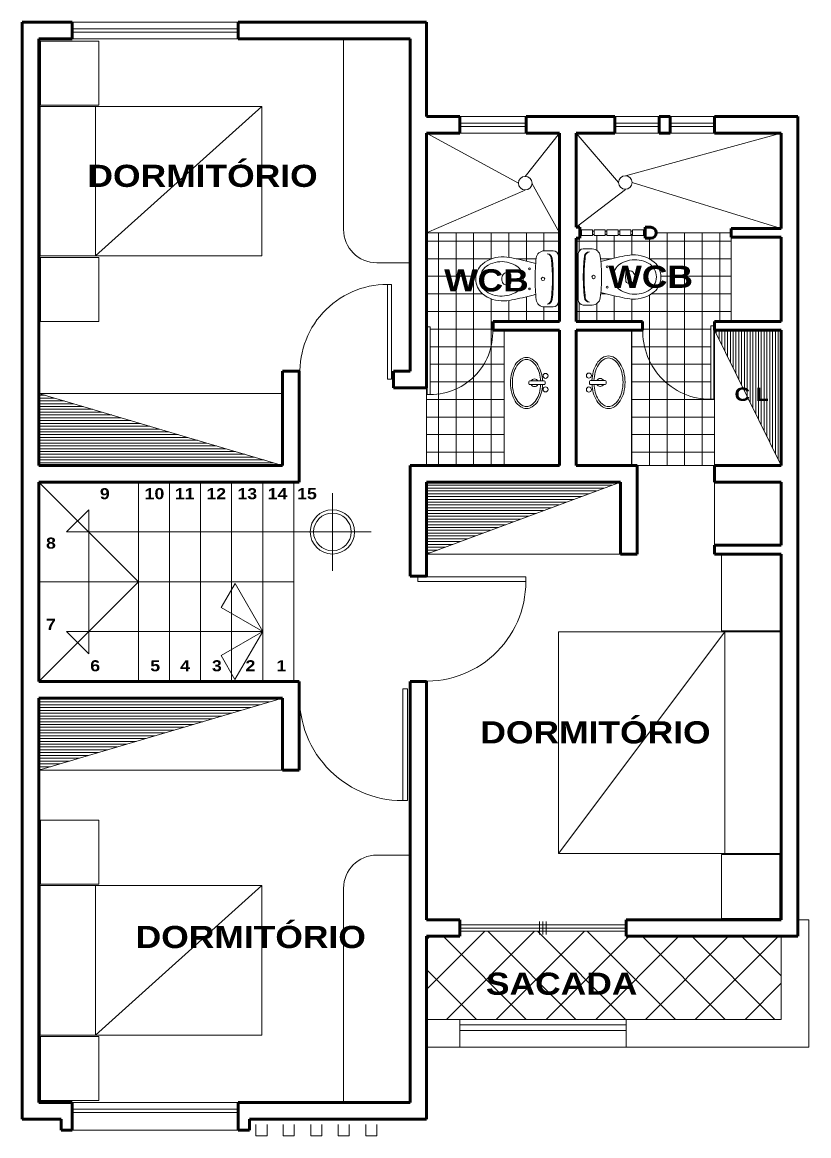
# Model space of a CAD drawing. Header units: metres. Extents: x 3.6 to 34.8, y 2.3 to 26.8.
# Drawn here: x 14.65 to 21.75, y 14.9 to 24.95 of the extents above; entities that cross this region are included whole.
import ezdxf

# ---------------------------------------------------------------- set-up
doc = ezdxf.new("R2010")
doc.units = ezdxf.units.M
doc.linetypes.add('DASHED2', pattern=[9.525, 6.35, -3.175])
doc.layers.get('0').update_dxf_attribs({"plot": 0})
for name, color, linetype, lineweight in [('0.05', 132, 'Continuous', 5), ('0.13', 191, 'Continuous', 9), ('0.18', 141, 'Continuous', 18), ('0.18 proy', 141, 'DASHED2', 18), ('0.30', 41, 'Continuous', 30), ('0.80', 21, 'Continuous', 80)]:
    doc.layers.add(name, color=color, linetype=linetype, lineweight=lineweight)
doc.styles.add('acotacion', font='', dxfattribs={"height": 0.12})
doc.styles.get("Standard").update_dxf_attribs({"font": '', "height": 0.2})
doc.styles.get('acotacion').set_extended_font_data('Arial Black')
doc.styles.get('Standard').set_extended_font_data('Arial Black')
pattern_1 = [(0, (1.103077, 9.798153), (9e-18, 0.0254), [])]

# ---------------------------------------------------------------- blocks, each defined once
blk = doc.blocks.new('A$C64141625')
at = {"layer": '0.18'}
for p, q in [((0.04, 0.655), (0.2225, 0.655)), ((0.405, 0.655), (0.2225, 0.655)), ((0, 0.615), (0, 0.5434)), ((0.2225, 0.615), (0.2114, 0.615)), ((0.2225, 0.615), (0.2336, 0.615)), ((0.445, 0.615), (0.445, 0.5434)), ((0.1745, 0.242), (0.1745, 0.2621)), ((0.2705, 0.242), (0.2705, 0.2621))]:
    blk.add_line(p, q, dxfattribs=at)
for centre, radius in [((0.2225, 0.533), 0.0135), ((0.2225, 0.533), 0.0135), ((0.1425, 0.425), 0.0075), ((0.3025, 0.425), 0.0075)]:
    blk.add_circle(centre, radius, dxfattribs=at)
for centre, radius, start, end in [((0.04, 0.615), 0.04, 90, 180), ((0.405, 0.615), 0.04, 0, 90), ((0.064, 0.5434), 0.064, 180, 263.20695), ((0.063, 0.5663), 0.04, 96.27189, 180), ((0.0624, 0.5591), 0.04, 96.21414, 169.75716), ((0.2225, -0.885), 1.493, 90, 96.33055), ((0.2225, -0.885), 1.5, 90, 96.27189), ((0.2225, -0.885), 1.5, 83.72811, 90), ((0.2225, -0.885), 1.493, 83.66945, 90), ((0.382, 0.5663), 0.04, 0, 83.72811), ((0.3826, 0.5591), 0.04, 10.24284, 83.78586), ((0.381, 0.5434), 0.064, 276.79305, 0), ((0.2225, 1.874), 1.404, 263.20695, 270), ((2.5087, -0.1946), 2.5, 164.45601, 168.42561), ((0.2225, 1.874), 1.404, 270, 276.79305), ((-2.0637, -0.1946), 2.5, 11.57439, 15.54399), ((0.2155, 0.259), 0.1156, 96.24191, 152.59732), ((0.2225, 0.195), 0.18, 90, 96.24191), ((0.2225, 0.195), 0.18, 83.75809, 90), ((0.2295, 0.259), 0.1156, 27.40268, 83.75809), ((0.6457, 0.1793), 0.6, 167.70933, 175.6206), ((0.3348, 0.1972), 0.25, 152.59732, 168.38048), ((0.1895, 0.2621), 0.015, 96.64916, 180), ((0.2225, -0.021), 0.3, 90, 96.64916), ((0.2225, -0.021), 0.3, 83.35084, 90), ((0.2555, 0.2621), 0.015, 0, 83.35084), ((0.1102, 0.1972), 0.25, 11.61952, 27.40268), ((-0.2007, 0.1793), 0.6, 4.3794, 12.29067), ((0.3073, 0.2146), 0.26, 177.69717, 218.71313), ((0.3015, 0.204), 0.216, 168.38048, 209.11615), ((0.2045, 0.242), 0.03, 180, 233.1301), ((0.2225, 0.266), 0.06, 233.1301, 270), ((0.2225, 0.266), 0.06, 270, 306.8699), ((0.2405, 0.242), 0.03, 306.8699, 0), ((0.1435, 0.204), 0.216, 330.88385, 11.61952), ((0.1377, 0.2146), 0.26, 321.28687, 2.30283), ((0.2225, 0.16), 0.1256, 209.11615, 270), ((0.2225, 0.16), 0.1256, 270, 330.88385), ((0.2225, 0.16), 0.16, 222.43623, 270), ((0.2225, 0.16), 0.16, 270, 317.56377)]:
    blk.add_arc(centre, radius, start, end, dxfattribs=at)
blk = doc.blocks.new('A$C75D70F53')
at = {"layer": '0.18'}
for p, q in [((0.2149, 0.165), (0.2149, 0.0355)), ((0.2401, 0.1737), (0.2236, 0.1737)), ((0.2488, 0.0355), (0.2488, 0.165)), ((0.2236, 0.0268), (0.2401, 0.0268))]:
    blk.add_line(p, q, dxfattribs=at)
for points in [[(0.2488, 0.0495, 0.050781), (0.3216, 0.0608, 0.076871), (0.3923, 0.0914, 0.107155), (0.4443, 0.1423, 0.146462), (0.4597, 0.1938, 0.146462), (0.4443, 0.2453, 0.107155), (0.3923, 0.2962, 0.076871), (0.3216, 0.3268, 0.063889), (0.2298, 0.3386, 0.063889), (0.138, 0.3268, 0.076871), (0.0673, 0.2962, 0.107155), (0.0154, 0.2453, 0.146462), (0, 0.1938, 0.146462), (0.0154, 0.1423, 0.107155), (0.0673, 0.0914, 0.076871), (0.138, 0.0608, 0.053581), (0.2149, 0.0493, 0.063889)], [(0.2479, 0.0669, 0.050781), (0.3172, 0.0777, 0.076871), (0.3831, 0.1062, 0.107155), (0.4297, 0.1519, 0.146462), (0.4423, 0.1938, 0.146462), (0.4297, 0.2357, 0.107155), (0.3831, 0.2814, 0.076871), (0.3172, 0.3099, 0.063889), (0.2298, 0.3212, 0.063889), (0.1424, 0.3099, 0.076871), (0.0766, 0.2814, 0.107155), (0.0299, 0.2357, 0.146462), (0.0174, 0.1938, 0.146462), (0.0299, 0.1519, 0.107155), (0.0766, 0.1062, 0.076871), (0.1424, 0.0777, 0.053581), (0.2156, 0.0667, 0.053581)]]:
    blk.add_lwpolyline(points, format="xyb", dxfattribs=at)
for centre in [(0.1716, 0.0226), (0.2936, 0.0226)]:
    blk.add_circle(centre, 0.0226, dxfattribs=at)
for centre, radius, start, end in [((0.2319, 0.1218), 0.0348, 119.1764, 240.8236), ((0.2236, 0.165), 0.0087, 90, 180), ((0.2401, 0.165), 0.0087, 0, 90), ((0.2319, 0.1218), 0.0348, 299.1764, 60.8236), ((0.2236, 0.0355), 0.0087, 180, 270), ((0.2401, 0.0355), 0.0087, 270, 0)]:
    blk.add_arc(centre, radius, start, end, dxfattribs=at)
blk = doc.blocks.new('A$C37CA439D')
at = {"layer": '0.18', "linetype": 'Continuous'}
for p, q in [((1.5, 2), (0, 0)), ((0, 2), (0, 0)), ((0, 2), (2, 2)), ((1.5, 0), (1.5, 2)), ((2, 0), (2, 2)), ((0, 0), (2, 0))]:
    blk.add_line(p, q, dxfattribs=at)
blk = doc.blocks.new('A$C459E00F5')
at = {"layer": '0.18', "linetype": 'Continuous'}
for p, q in [((0, 0), (0, 2)), ((1.35, 2), (0, 2)), ((1.35, 0), (1.35, 2)), ((0, 1.5), (1.35, 0)), ((1.35, 1.5), (0, 1.5)), ((0, 0), (1.35, 0))]:
    blk.add_line(p, q, dxfattribs=at)
blk = doc.blocks.new('A$C716976C6')
at = {"layer": '0.13', "ltscale": 0.05}
for p, q in [((0.35, 0.7), (0.35, 0)), ((0.35, 0.35), (0, 0.35)), ((0.35, 0.35), (0.7, 0.35))]:
    blk.add_line(p, q, dxfattribs=at)
for radius in [0.2, 0.17]:
    blk.add_circle((0.35, 0.35), radius, dxfattribs=at)
blk = doc.blocks.new('A$C3F5E6EFC')
at = {"layer": '0.13', "ltscale": 0.05}
for p, q in [((0, 0.25), (0.217, 0.375)), ((0.433, 0), (0.217, 0.375)), ((0.433, 0), (0.65, 0.375)), ((0.866, 0.25), (0.65, 0.375)), ((0.433, 0), (0, 0.25)), ((0.433, 0), (0.866, 0.25))]:
    blk.add_line(p, q, dxfattribs=at)

msp = doc.modelspace()

# ---------------------------------------------------------------- hatches: boundary and pattern name
at = {"layer": '0.05', "ltscale": 0.01}
h = msp.add_hatch(dxfattribs=at)
h.set_pattern_fill('NET,_O', color=256, scale=0.05)
h.set_pattern_definition([(0, (1.10308, 9.79815), (0, 0.15875), []), (90, (1.10308, 9.79815), (-0.15875, 1e-17), [])])
h.paths.add_polyline_path([(18.9, 22.25), (19.5, 22.25), (19.5, 23.05), (18.3, 23.05), (18.3, 21.65), (18.3, 20.95), (19, 20.95), (19, 22.17), (18.9, 22.17)])
h.paths.add_polyline_path([(18.803, 22.499, -0.210568), (18.744, 22.634, -0.210568), (18.803, 22.768, -0.180901), (19, 22.833, -0.034533), (19.093, 22.819, -0.017322), (19.285, 22.773, -0.007818), (19.29, 22.823, -0.379899), (19.362, 22.887), (19.444, 22.887, -0.414214), (19.489, 22.841), (19.489, 22.634), (19.489, 22.426, -0.414214), (19.444, 22.381), (19.362, 22.381, -0.379899), (19.29, 22.445, -0.007818), (19.285, 22.495, -0.017322), (19.093, 22.448, -0.034533), (19, 22.435, -0.180901)], flags=16)
h.paths.add_polyline_path([(18.857, 22.509, -0.272087), (18.783, 22.634, -0.272087), (18.857, 22.759, -0.179639), (19.026, 22.785, -0.068976), (19.099, 22.759, -0.250976), (19.17, 22.656, -0.027242), (19.171, 22.634, -0.027242), (19.17, 22.612, -0.250976), (19.099, 22.509, -0.068976), (19.026, 22.483, -0.179639)], flags=0)
h.paths.add_polyline_path([(18.992, 22.593, -0.162278), (18.978, 22.634, -0.162278), (18.992, 22.675, -0.236068), (19.019, 22.688), (19.042, 22.688, -0.380618), (19.059, 22.673, -0.029021), (19.062, 22.634, -0.029021), (19.059, 22.594, -0.380618), (19.042, 22.579), (19.019, 22.579, -0.236068)], flags=0)
h.paths.add_polyline_path([(18.333, 22.201), (18.333, 21.59), (18.306, 21.59), (18.306, 22.201)], flags=16)
h.paths.add_polyline_path([(19.236, 22.543, -1), (19.219, 22.543, -1)], flags=0)
h.paths.add_polyline_path([(19.388, 22.407, 0.331281), (19.426, 22.446, 0.027629), (19.436, 22.634, 0.027629), (19.426, 22.821, 0.331281), (19.388, 22.861, -0.382504), (19.434, 22.82, -0.027373), (19.444, 22.634, -0.027373), (19.434, 22.447, -0.382504)], flags=0)
h.paths.add_polyline_path([(19.219, 22.725, -1), (19.236, 22.725, -1)], flags=0)
h.paths.add_polyline_path([(19.335, 22.634, -1), (19.366, 22.634, -1)], flags=0)
h.paths.add_polyline_path([(20.15, 20.95), (20.2, 20.95), (20.9, 20.95), (20.9, 22.17), (20.9, 22.25), (21.05, 22.25), (21.05, 23.01), (21.05, 23.05), (20.373, 23.05, -0.414214), (20.323, 23), (20.273, 23), (20.273, 23.036), (20.258, 23.036), (20.258, 23.026), (20.158, 23.026), (20.158, 23.036), (20.143, 23.036), (20.143, 23.026), (20.043, 23.026), (20.043, 23.036), (20.028, 23.036), (20.028, 23.026), (19.928, 23.026), (19.928, 23.036), (19.913, 23.036), (19.913, 23.026), (19.813, 23.026), (19.813, 23.036), (19.798, 23.036), (19.798, 23.026), (19.698, 23.026), (19.698, 23.036), (19.683, 23.036), (19.683, 23), (19.65, 23), (19.65, 22.25), (20.25, 22.25), (20.25, 22.17), (20.15, 22.17)])
h.paths.add_polyline_path([(20.865, 22.21), (20.893, 22.21), (20.893, 21.547), (20.865, 21.547)], flags=16)
h.paths.add_polyline_path([(20.158, 22.452, -0.034533), (20.065, 22.465, -0.017322), (19.873, 22.511, -0.007818), (19.868, 22.462, -0.379899), (19.796, 22.398), (19.714, 22.398, -0.414214), (19.669, 22.443), (19.669, 22.651), (19.669, 22.858, -0.414214), (19.714, 22.904), (19.796, 22.904, -0.379899), (19.868, 22.84, -0.007818), (19.873, 22.79, -0.017322), (20.065, 22.836, -0.034533), (20.158, 22.85, -0.180901), (20.355, 22.785, -0.210568), (20.414, 22.651, -0.210568), (20.355, 22.516, -0.180901)], flags=16)
h.paths.add_polyline_path([(20.132, 22.5, -0.068976), (20.059, 22.526, -0.250976), (19.989, 22.628, -0.027242), (19.987, 22.651, -0.027242), (19.989, 22.673, -0.250976), (20.059, 22.775, -0.068976), (20.132, 22.802, -0.179639), (20.302, 22.776, -0.272087), (20.375, 22.651, -0.272087), (20.302, 22.526, -0.179639)], flags=0)
h.paths.add_polyline_path([(20.139, 22.596), (20.116, 22.596, -0.380618), (20.099, 22.611, -0.029021), (20.097, 22.651, -0.029021), (20.099, 22.69, -0.380618), (20.116, 22.705), (20.139, 22.705, -0.236068), (20.166, 22.692, -0.162278), (20.18, 22.651, -0.162278), (20.166, 22.61, -0.236068)], flags=0)
h.paths.add_polyline_path([(19.77, 22.424, -0.382504), (19.725, 22.464, -0.027373), (19.714, 22.651, -0.027373), (19.725, 22.837, -0.382504), (19.77, 22.878, 0.331281), (19.733, 22.838, 0.027629), (19.722, 22.651, 0.027629), (19.733, 22.463, 0.331281)], flags=0)
h.paths.add_polyline_path([(19.922, 22.56, -1), (19.939, 22.56, -1)], flags=0)
h.paths.add_polyline_path([(19.792, 22.651, -1), (19.823, 22.651, -1)], flags=0)
h = msp.add_hatch(dxfattribs=at)
h.set_pattern_fill('NET,_O', color=256, scale=0.1, angle=315)
h.set_pattern_definition([(315, (1.10308, 9.79815), (0.2245064, 0.2245064), []), (45, (1.10308, 9.79815), (-0.2245064, 0.2245064), [])])
h.paths.add_polyline_path([(21.5, 15.95), (21.5, 16.7), (20.1, 16.7), (20.1, 16.745), (18.6, 16.745), (18.6, 16.7), (18.3, 16.7), (18.3, 15.95)])
at = {"layer": '0.13', "ltscale": 0.01}
h = msp.add_hatch(dxfattribs=at)
h.set_pattern_fill('ANSI31', color=256, scale=0.008, angle=45, style=0)
h.set_pattern_definition([(90, (1.103077, 9.798153), (-0.0254, 5e-18), [])])
h.paths.add_polyline_path([(21.5, 20.95), (21.5, 22.17), (20.9, 22.17)])
h = msp.add_hatch(dxfattribs=at)
h.set_pattern_fill('ANSI31', color=256, scale=0.008, angle=315, style=0)
h.set_pattern_definition(pattern_1)
h.paths.add_polyline_path([(17, 20.95), (14.8, 21.6), (14.8, 20.95)])
h = msp.add_hatch(dxfattribs=at)
h.set_pattern_fill('ANSI31', color=256, scale=0.008, angle=315, style=0)
h.set_pattern_definition(pattern_1)
h.paths.add_polyline_path([(18.3, 20.8), (18.3, 20.15), (20.05, 20.8)])
h = msp.add_hatch(dxfattribs=at)
h.set_pattern_fill('ANSI31', color=256, scale=0.008, angle=315, style=0)
h.set_pattern_definition(pattern_1)
h.paths.add_polyline_path([(17, 18.85), (14.8, 18.85), (14.8, 18.2)])

# ---------------------------------------------------------------- linework, layer by layer
for p, q in [((15.25, 20.55), (15.05, 20.35)), ((15.25, 20.55), (15.25, 19.25)), ((15.05, 20.35), (17.1, 20.35)), ((15.05, 19.45), (16.82, 19.45)), ((15.25, 19.25), (15.05, 19.45))]:
    msp.add_line(p, q, dxfattribs=at)
at = {"layer": '0.13'}
for centre, radius, start, end in [((17.946, 21.794), 0.79, 89.976, 185.1673), ((20.864, 22.159), 0.612, 174.8327, 270.024), ((18.333, 22.154), 0.564, 269.976, 5.1673), ((18.297, 19.902), 0.899, 264.8327, 0.024), ((18.083, 18.855), 0.93, 174.8327, 270.024)]:
    msp.add_arc(centre, radius, start, end, dxfattribs=at)
at = {"layer": '0.18', "ltscale": 0.01}
for p, q in [((15.1, 24.95), (16.6, 24.95)), ((15.1, 24.89), (16.6, 24.89)), ((15.1, 24.86), (16.6, 24.86)), ((15.1, 24.8), (16.6, 24.8)), ((17.55, 24.8), (17.55, 23.08)), ((18.6, 24.1), (19.2, 24.1)), ((18.6, 24.04), (19.2, 24.04)), ((20, 24.1), (20.4, 24.1)), ((20, 24.04), (20.4, 24.04)), ((20.5, 24.1), (20.9, 24.1)), ((20.5, 24.04), (20.9, 24.04)), ((18.3, 23.95), (19.128, 23.498)), ((18.6, 24.01), (19.2, 24.01)), ((18.6, 23.95), (19.2, 23.95)), ((19.5, 23.95), (19.19, 23.559)), ((19.65, 23.95), (20.033, 23.504)), ((20, 24.01), (20.4, 24.01)), ((20, 23.95), (20.4, 23.95)), ((21.5, 23.95), (20.094, 23.565)), ((20.5, 24.01), (20.9, 24.01)), ((20.5, 23.95), (20.9, 23.95)), ((18.3, 23.05), (19.19, 23.436)), ((19.5, 23.05), (19.251, 23.498)), ((19.65, 23.1), (20.094, 23.442)), ((21.5, 23.09), (20.156, 23.504)), ((18.3, 23.05), (19.5, 23.05)), ((20.373, 23.05), (21.05, 23.05)), ((21.05, 23.01), (21.05, 22.25)), ((17.85, 22.78), (18.15, 22.78)), ((19, 20.95), (19, 22.17)), ((20.15, 20.95), (20.15, 22.17)), ((20.9, 20.95), (20.9, 22.17)), ((21.5, 20.95), (20.9, 22.17)), ((18.3, 21.65), (18.3, 20.95)), ((14.8, 21.6), (17, 21.6)), ((17, 20.95), (14.8, 21.6)), ((20.9, 20.95), (20.2, 20.95)), ((15.7, 19.9), (14.8, 20.8)), ((15.7, 20.8), (15.7, 19)), ((15.98, 20.8), (15.98, 19)), ((16.26, 20.8), (16.26, 19)), ((16.54, 20.8), (16.54, 19)), ((16.82, 20.8), (16.82, 19)), ((17.1, 19.9), (17.1, 20.8)), ((18.3, 20.15), (20.05, 20.8)), ((20.9, 20.8), (20.9, 20.23)), ((20.05, 20.15), (18.3, 20.15)), ((14.8, 19.9), (17.1, 19.9)), ((15.7, 19.9), (14.8, 19)), ((17.1, 19.9), (17.1, 19)), ((14.8, 18.2), (17, 18.85)), ((14.8, 18.2), (17, 18.2)), ((17.85, 17.433), (18.15, 17.433)), ((17.55, 17.133), (17.55, 15.2)), ((18.6, 16.805), (20.1, 16.805)), ((19.32, 16.715), (19.32, 16.835)), ((19.35, 16.715), (19.35, 16.835)), ((19.38, 16.715), (19.38, 16.835)), ((21.65, 16.85), (21.75, 16.85)), ((21.75, 16.85), (21.75, 15.7)), ((18.6, 16.775), (20.1, 16.775)), ((18.6, 16.745), (20.1, 16.745)), ((21.5, 16.7), (21.5, 15.95)), ((18.3, 15.95), (21.5, 15.95)), ((18.6, 15.95), (18.6, 15.7)), ((18.6, 15.9), (20.1, 15.9)), ((20.1, 15.95), (20.1, 15.7)), ((18.6, 15.85), (20.1, 15.85)), ((18.3, 15.7), (21.75, 15.7)), ((15.1, 15.2), (16.6, 15.2)), ((15.1, 15.14), (16.6, 15.14)), ((15.1, 15.11), (16.6, 15.11)), ((15.1, 14.95), (16.6, 14.95))]:
    msp.add_line(p, q, dxfattribs=at)
at = {"layer": '0.18'}
for p, q in [((19.698, 23.066), (19.683, 23.066)), ((19.698, 23.036), (19.683, 23.036)), ((19.698, 23.076), (19.698, 23.026)), ((19.798, 23.076), (19.698, 23.076)), ((19.798, 23.026), (19.698, 23.026)), ((19.798, 23.076), (19.798, 23.026)), ((19.813, 23.066), (19.798, 23.066)), ((19.813, 23.036), (19.798, 23.036)), ((19.813, 23.076), (19.813, 23.026)), ((19.913, 23.076), (19.813, 23.076)), ((19.913, 23.026), (19.813, 23.026)), ((19.913, 23.076), (19.913, 23.026)), ((19.928, 23.066), (19.913, 23.066)), ((19.928, 23.036), (19.913, 23.036)), ((20.028, 23.076), (19.928, 23.076)), ((19.928, 23.076), (19.928, 23.026)), ((20.028, 23.026), (19.928, 23.026)), ((20.028, 23.076), (20.028, 23.026)), ((20.043, 23.066), (20.028, 23.066)), ((20.043, 23.036), (20.028, 23.036)), ((20.043, 23.076), (20.043, 23.026)), ((20.143, 23.076), (20.043, 23.076)), ((20.143, 23.026), (20.043, 23.026)), ((20.143, 23.076), (20.143, 23.026)), ((20.158, 23.066), (20.143, 23.066)), ((20.158, 23.036), (20.143, 23.036)), ((20.158, 23.076), (20.158, 23.026)), ((20.258, 23.076), (20.158, 23.076)), ((20.258, 23.026), (20.158, 23.026)), ((20.258, 23.076), (20.258, 23.026)), ((20.273, 23.066), (20.258, 23.066)), ((20.273, 23.036), (20.258, 23.036)), ((17.946, 21.728), (17.946, 22.584)), ((17.946, 22.584), (17.983, 22.584)), ((17.983, 22.584), (17.983, 21.728)), ((18.306, 21.59), (18.306, 22.201)), ((18.306, 22.201), (18.333, 22.201)), ((18.333, 22.201), (18.333, 21.59)), ((20.865, 22.21), (20.865, 21.547)), ((20.893, 22.21), (20.865, 22.21)), ((20.893, 21.547), (20.893, 22.21)), ((17.983, 21.728), (17.946, 21.728)), ((18.333, 21.59), (18.306, 21.59)), ((20.865, 21.547), (20.893, 21.547)), ((20.962, 20.15), (20.962, 19.458)), ((19.196, 19.945), (18.222, 19.945)), ((18.222, 19.945), (18.222, 19.903)), ((18.222, 19.903), (19.196, 19.903)), ((19.196, 19.903), (19.196, 19.945)), ((20.962, 19.458), (21.5, 19.458)), ((18.084, 18.933), (18.084, 17.925)), ((18.127, 18.933), (18.084, 18.933)), ((18.127, 17.925), (18.127, 18.933)), ((18.084, 17.925), (18.127, 17.925))]:
    msp.add_line(p, q, dxfattribs=at)
for points in [[(14.814, 24.202), (15.341, 24.202), (15.341, 24.78), (14.814, 24.78)], [(14.814, 22.25), (15.341, 22.25), (15.341, 22.828), (14.814, 22.828)], [(14.814, 17.17), (15.341, 17.17), (15.341, 17.748), (14.814, 17.748)], [(21.49, 17.437), (20.963, 17.437), (20.963, 16.86), (21.49, 16.86)], [(14.814, 15.218), (15.341, 15.218), (15.341, 15.796), (14.814, 15.796)]]:
    msp.add_lwpolyline(points, close=True, dxfattribs=at)
at = {"layer": '0.18', "ltscale": 0.01}
for centre in [(19.19, 23.498), (20.094, 23.504)]:
    msp.add_circle(centre, 0.0614, dxfattribs=at)
for centre, start, end in [((17.85, 23.08), 180, 270), ((17.85, 17.133), 90, 180)]:
    msp.add_arc(centre, 0.3, start, end, dxfattribs=at)
at = {"layer": '0.18 proy', "ltscale": 0.01}
for p, q in [((16.759, 14.9), (16.759, 15.05)), ((16.859, 14.9), (16.859, 15.05)), ((17.005, 14.9), (17.005, 15.05)), ((17.105, 14.9), (17.105, 15.05)), ((17.255, 14.9), (17.255, 15.05)), ((17.355, 14.9), (17.355, 15.05)), ((17.5, 14.9), (17.5, 15.05)), ((17.6, 14.9), (17.6, 15.05)), ((17.75, 14.9), (17.75, 15.05)), ((17.85, 14.9), (17.85, 15.05)), ((16.759, 14.9), (16.859, 14.9)), ((17.005, 14.9), (17.105, 14.9)), ((17.255, 14.9), (17.355, 14.9)), ((17.5, 14.9), (17.6, 14.9)), ((17.75, 14.9), (17.85, 14.9))]:
    msp.add_line(p, q, dxfattribs=at)
at = {"layer": '0.80', "ltscale": 0.01}
for p, q in [((14.65, 24.95), (14.65, 15.05)), ((14.65, 24.95), (15.1, 24.95)), ((15.1, 24.8), (15.1, 24.95)), ((16.6, 24.8), (16.6, 24.95)), ((16.6, 24.95), (18.3, 24.95)), ((18.3, 24.95), (18.3, 24.1)), ((14.8, 24.8), (14.8, 20.95)), ((14.8, 24.8), (15.1, 24.8)), ((16.6, 24.8), (18.15, 24.8)), ((18.15, 24.8), (18.15, 21.8)), ((18.3, 24.1), (18.6, 24.1)), ((18.6, 23.95), (18.6, 24.1)), ((19.2, 24.1), (20, 24.1)), ((19.2, 23.95), (19.2, 24.1)), ((20, 23.95), (20, 24.1)), ((20.4, 23.95), (20.4, 24.1)), ((20.4, 24.1), (20.5, 24.1)), ((20.5, 23.95), (20.5, 24.1)), ((20.9, 24.1), (21.65, 24.1)), ((20.9, 23.95), (20.9, 24.1)), ((21.65, 24.1), (21.65, 16.7)), ((18.3, 23.95), (18.6, 23.95)), ((18.3, 23.95), (18.3, 21.65)), ((19.2, 23.95), (19.5, 23.95)), ((19.5, 23.95), (19.5, 22.25)), ((19.65, 23.95), (19.65, 23.1)), ((19.65, 23.95), (20, 23.95)), ((20.4, 23.95), (20.5, 23.95)), ((20.9, 23.95), (21.5, 23.95)), ((21.5, 23.95), (21.5, 23.09)), ((21.05, 23.09), (21.5, 23.09)), ((21.05, 23.09), (21.05, 23.01)), ((19.65, 23), (19.65, 22.25)), ((21.05, 23.01), (21.5, 23.01)), ((21.5, 23.01), (21.5, 22.25)), ((18.9, 22.25), (19.5, 22.25)), ((18.9, 22.25), (18.9, 22.17)), ((19.65, 22.25), (20.25, 22.25)), ((20.25, 22.17), (20.25, 22.25)), ((20.9, 22.17), (20.9, 22.25)), ((20.9, 22.25), (21.5, 22.25)), ((18.9, 22.17), (19.5, 22.17)), ((19.5, 22.17), (19.5, 20.95)), ((19.65, 22.17), (19.65, 20.95)), ((19.65, 22.17), (20.25, 22.17)), ((20.9, 22.17), (21.5, 22.17)), ((21.5, 22.17), (21.5, 20.95)), ((17, 20.95), (17, 21.8)), ((17, 21.8), (17.15, 21.8)), ((17.15, 20.8), (17.15, 21.8)), ((18, 21.8), (18.15, 21.8)), ((18, 21.65), (18, 21.8)), ((18, 21.65), (18.3, 21.65)), ((14.8, 20.95), (17, 20.95)), ((18.15, 20.95), (19.5, 20.95)), ((18.15, 20.95), (18.15, 19.95)), ((19.65, 20.95), (20.2, 20.95)), ((20.2, 20.95), (20.2, 20.15)), ((20.9, 20.95), (21.5, 20.95)), ((20.9, 20.95), (20.9, 20.8)), ((14.8, 20.8), (17.15, 20.8)), ((14.8, 20.8), (14.8, 19)), ((18.3, 20.8), (20.05, 20.8)), ((18.3, 20.8), (18.3, 19.95)), ((20.05, 20.8), (20.05, 20.15)), ((20.9, 20.8), (21.5, 20.8)), ((21.5, 20.8), (21.5, 20.23)), ((20.9, 20.23), (20.9, 20.15)), ((20.9, 20.23), (21.5, 20.23)), ((20.05, 20.15), (20.2, 20.15)), ((20.9, 20.15), (21.5, 20.15)), ((21.5, 20.15), (21.5, 16.85)), ((18.15, 19.95), (18.3, 19.95)), ((14.8, 19), (17.15, 19)), ((17.15, 19), (17.15, 18.2)), ((18.15, 19), (18.15, 15.2)), ((18.15, 19), (18.3, 19)), ((18.3, 19), (18.3, 16.85)), ((14.8, 18.85), (14.8, 15.2)), ((14.8, 18.85), (17, 18.85)), ((17, 18.85), (17, 18.2)), ((17, 18.2), (17.15, 18.2)), ((18.3, 16.85), (18.6, 16.85)), ((18.6, 16.85), (18.6, 16.7)), ((20.1, 16.85), (21.5, 16.85)), ((20.1, 16.85), (20.1, 16.7)), ((18.3, 16.7), (18.6, 16.7)), ((18.3, 16.7), (18.3, 15.05)), ((20.1, 16.7), (21.65, 16.7)), ((14.8, 15.2), (15.1, 15.2)), ((15.1, 15.2), (15.1, 14.95)), ((16.6, 15.2), (18.15, 15.2)), ((16.6, 15.2), (16.6, 14.95)), ((14.65, 15.05), (15, 15.05)), ((15, 15.05), (15, 14.95)), ((16.7, 15.05), (18.3, 15.05)), ((16.7, 15.05), (16.7, 14.95)), ((15, 14.95), (15.1, 14.95)), ((16.6, 14.95), (16.7, 14.95))]:
    msp.add_line(p, q, dxfattribs=at)
at = {"layer": '0.80'}
for p, q in [((19.683, 23.1), (19.65, 23.1)), ((19.683, 23.1), (19.683, 23)), ((20.323, 23.1), (20.273, 23.1)), ((20.273, 23.1), (20.273, 23)), ((19.683, 23), (19.65, 23)), ((20.323, 23), (20.273, 23))]:
    msp.add_line(p, q, dxfattribs=at)
msp.add_arc((20.323, 23.05), 0.05, 270, 90, dxfattribs=at)

# ---------------------------------------------------------------- block references
at = {"layer": '0.18'}
for name, p, rotation in [('A$C459E00F5', (16.812, 22.841), 90), ('A$C716976C6', (17.099, 20.7), 270.0232132418267), ('A$C3F5E6EFC', (16.819, 19.017), 89.881089512228), ('A$C459E00F5', (16.812, 15.808), 90)]:
    msp.add_blockref(name, p, dxfattribs=dict(at, rotation=rotation))
for name, p, xscale, yscale, zscale, rotation in [('A$C64141625', (18.744, 22.887), 1.137836665903078, 1.137836665903078, 1.137836665903078, 270), ('A$C64141625', (20.414, 22.398), 1.137836665903078, 1.137836665903078, 1.137836665903078, 90), ('A$C75D70F53', (19.396, 21.464), 1.002774808967801, 1.002774808967801, 1.002774808967801, 90), ('A$C75D70F53', (19.742, 21.938), 1.031022653677993, 1.031022653677993, 1.031022653677993, 270)]:
    msp.add_blockref(name, p, dxfattribs=dict(at, xscale=xscale, yscale=yscale, zscale=zscale, rotation=rotation))
at = {"layer": '0.18', "ltscale": 0.01}
msp.add_blockref('A$C37CA439D', (19.491, 17.447), dxfattribs=at)

# ---------------------------------------------------------------- texts
at = {"linetype": 'Continuous', "ltscale": 0.1}
for s, p in [('DORMITÓRIO', (15.238, 23.464)), ('WCB', (18.458, 22.521)), ('WCB', (19.941, 22.553)), ('DORMITÓRIO', (18.785, 18.441)), ('DORMITÓRIO', (15.673, 16.594)), ('SACADA', (18.835, 16.172))]:
    msp.add_text(s, height=0.2, dxfattribs=at).set_placement(p)
at = {"layer": '0.30', "color": 7, "attachment_point": 1, "style": 'acotacion'}
for s, insert, char_height in [('C L', (21.08, 21.653), 0.12), ('9', (15.35, 20.745), 0.1), ('10', (15.754, 20.745), 0.1), ('11', (16.027, 20.745), 0.1), ('12', (16.312, 20.745), 0.1), ('13', (16.592, 20.745), 0.1), ('14', (16.865, 20.745), 0.1), ('15', (17.131, 20.745), 0.1), ('8', (14.864, 20.299), 0.1), ('7', (14.864, 19.566), 0.1), ('6', (15.263, 19.192), 0.1), ('5', (15.805, 19.192), 0.1), ('4', (16.075, 19.192), 0.1), ('3', (16.362, 19.192), 0.1), ('2', (16.665, 19.192), 0.1), ('1', (16.944, 19.192), 0.1)]:
    msp.add_mtext(s, dxfattribs=dict(at, insert=insert, char_height=char_height))

doc.saveas('drawing.dxf')
